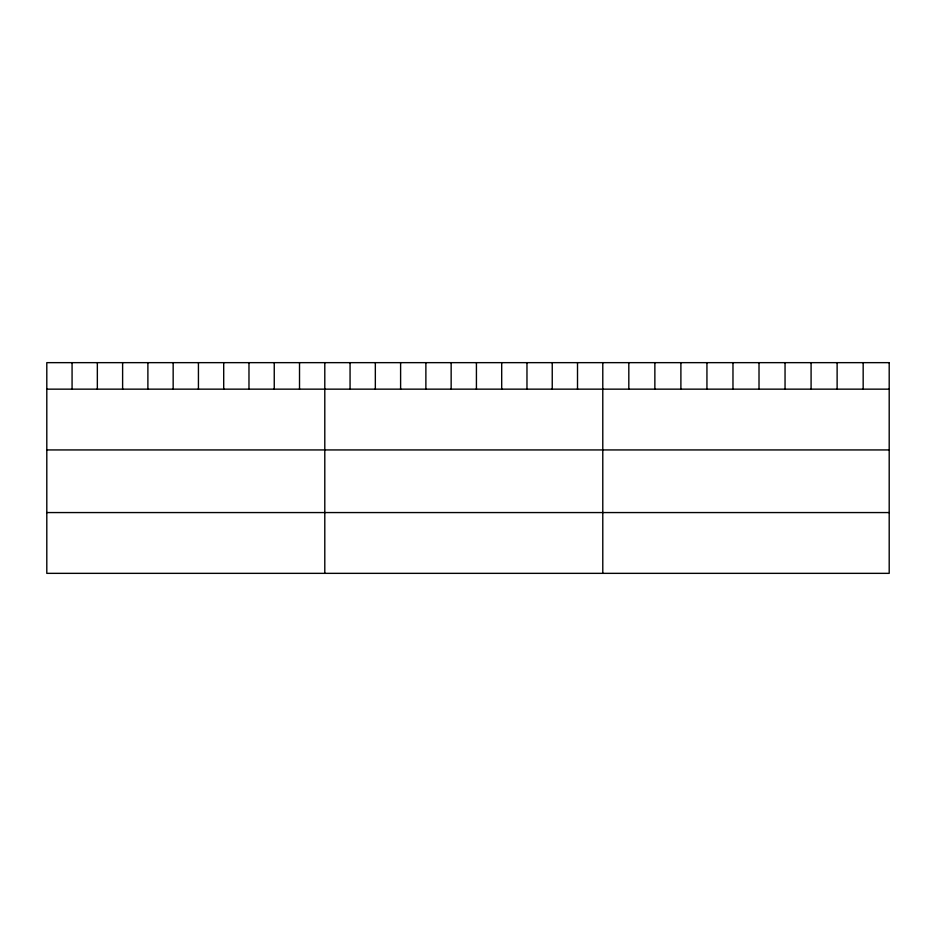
<?xml version="1.0" encoding="UTF-8"?>
<svg xmlns="http://www.w3.org/2000/svg" width="936" height="936" viewBox="0 0 936 936"><rect width="100%" height="100%" fill="white"/><g stroke="black" fill="none" stroke-linecap="round" stroke-linejoin="round"><path stroke-width="1.4" d="M46.8 389.154L889.2 389.154M46.8 449.935L889.2 449.935M46.8 512.565L889.2 512.565M863.167 362.653L863.167 389.154M837.123 362.653L837.123 389.154M811.091 362.653L811.091 389.154M785.047 362.653L785.047 389.154M759.014 362.653L759.014 389.154M732.97 362.653L732.97 389.154M706.937 362.653L706.937 389.154M680.893 362.653L680.893 389.154M654.861 362.653L654.861 389.154M628.817 362.653L628.817 389.154M602.784 362.653L602.784 573.347M577.512 362.653L577.512 389.154M552.24 362.653L552.24 389.154M526.968 362.653L526.968 389.154M501.696 362.653L501.696 389.154M476.424 362.653L476.424 389.154M451.152 362.653L451.152 389.154M425.88 362.653L425.88 389.154M400.608 362.653L400.608 389.154M375.336 362.653L375.336 389.154M350.064 362.653L350.064 389.154M324.792 362.653L324.792 573.347M299.52 362.653L299.52 389.154M274.248 362.653L274.248 389.154M248.976 362.653L248.976 389.154M223.704 362.653L223.704 389.154M198.432 362.653L198.432 389.154M173.16 362.653L173.16 389.154M147.888 362.653L147.888 389.154M122.616 362.653L122.616 389.154M97.344 362.653L97.344 389.154M72.072 362.653L72.072 389.154M889.2 362.653L46.8 362.653L46.8 573.347L889.2 573.347L889.2 362.653"/></g></svg>
